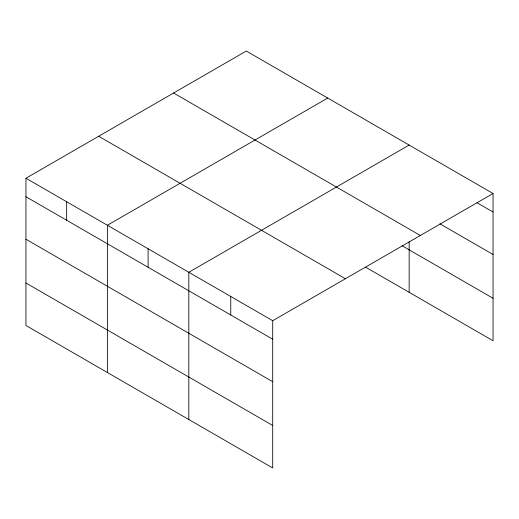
<?xml version="1.0" encoding="UTF-8"?>
<svg xmlns="http://www.w3.org/2000/svg" width="519" height="519" viewBox="0 0 519 519"><rect width="100%" height="100%" fill="white"/><g stroke="black" fill="none" stroke-linecap="round" stroke-linejoin="round"><path stroke-width="0.78" d="M272.709 381.705L272.709 320.71L25.95 178.244L25.95 325.497L272.709 467.963L272.709 381.705L25.95 239.24M25.95 178.244L246.291 51.037L493.05 193.503L493.05 340.756L365.629 267.188M327.723 98.052L107.381 225.259L107.381 372.512M409.154 145.061L188.812 272.274L188.812 419.527M272.709 320.71L493.05 193.503M476.967 202.721L493.05 212.005M439.911 223.812L493.05 254.492M173.58 93.018L420.338 235.483M402.134 245.772L493.05 298.269M98.662 136.263L345.42 278.735M25.95 196.753L272.709 339.218M25.95 283.011L272.709 425.476M409.154 241.724L409.154 292.314M230.76 296.492L230.76 315.001M148.097 248.77L148.097 267.272M66.666 201.755L66.666 220.257"/></g></svg>
